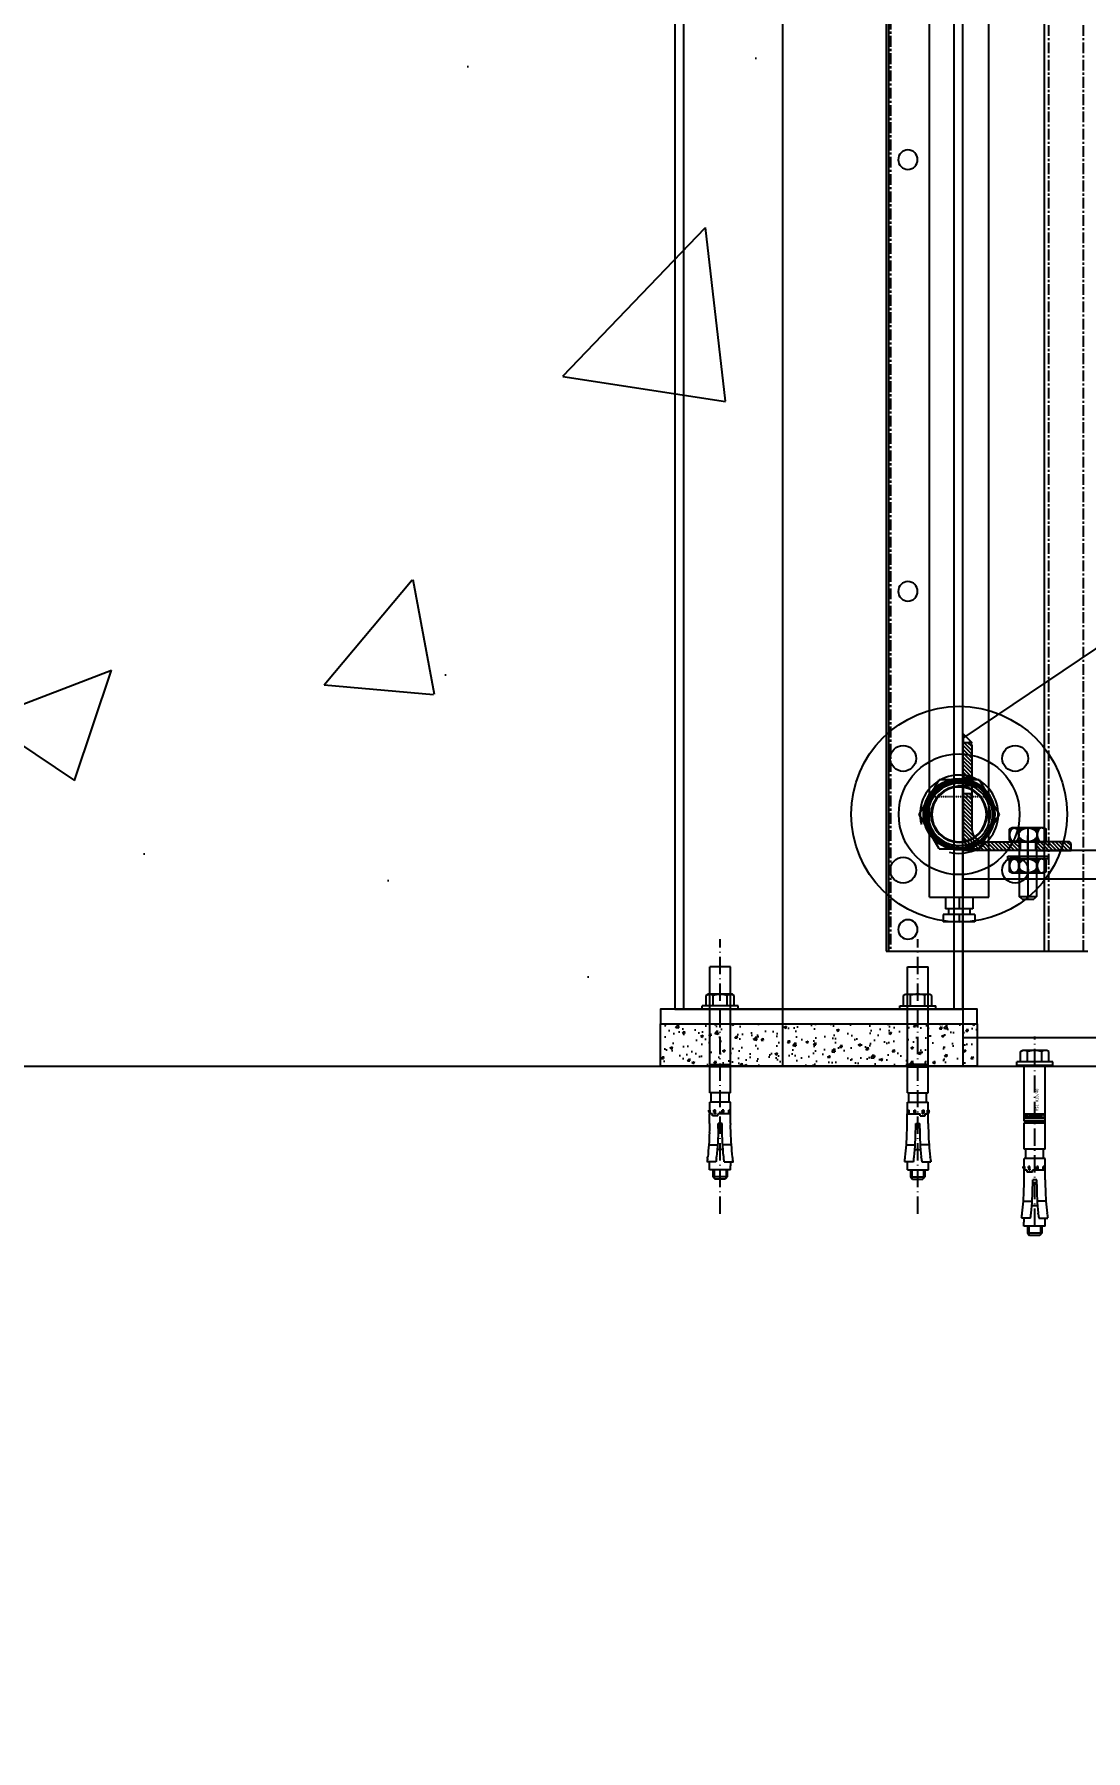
# Model space of a CAD drawing. Header units: millimetres. Extents: x -198529 to 244266, y -64 to 158464.
# Drawn here: x -149906 to -149176, y 106344 to 107537 of the extents above; entities that cross this region are included whole.
import ezdxf

# ---------------------------------------------------------------- set-up
doc = ezdxf.new("R2010")
doc.units = ezdxf.units.MM
for name, pattern in [('ACAD_ISO10W100', [18.5, 12, -3, 0.5, -3]), ('CENTER', [12, 7.5, -1.5, 1.5, -1.5]), ('HIDDEN', [0.2, 0.1, -0.1])]:
    doc.linetypes.add(name, pattern=pattern)
for name, color, linetype in [('0-DCC', 30, 'Continuous'), ('0-DCC-STRUC', 180, 'Continuous'), ('0-DCC-STRUC-T', 4, 'Continuous'), ('3_ALL_AXES', 7, 'Continuous'), ('ANCHOR BOLTS', 4, 'Continuous'), ('ANGEL STEEL_75x75x3.0', 22, 'Continuous'), ('BOLTS', 3, 'Continuous'), ('COIL-BANK', 8, 'Continuous'), ('K-CEIL-DCC-RACK', 10, 'Continuous'), ('MITTELLINIEN', 3, 'ACAD_ISO10W100')]:
    doc.layers.add(name, color=color, linetype=linetype)
doc.styles.add('DIM_FONT', font='SIMPLEX', dxfattribs={"width": 0.7, "bigfont": 'GBCBIG'})
doc.dimstyles.new('DIM-1', dxfattribs={"dimtxt": 150, "dimasz": 100, "dimexe": 100, "dimexo": 100, "dimgap": 100, "dimtad": 1, "dimdec": 0, "dimzin": 12, "dimdsep": 46, "dimtxsty": 'DIM_FONT', "dimblk": 'ARCHTICK', "dimcen": 2.5, "dimclrd": 256, "dimclre": 256, "dimclrt": 256, "dimadec": 0, "dimazin": 3, "dimtfac": 1, "dimtdec": 0, "dimtix": 1, "dimtmove": 2, "dimatfit": 3, "dimfxl": 1, "dimlwd": -1, "dimlwe": -1, "dimarcsym": 0})
pattern_1 = [(45, (70645.0448, 93964.8255), (-1.325825215, 1.325825215), [])]

# ---------------------------------------------------------------- blocks, each defined once
blk = doc.blocks.new('柱底找平')
h = blk.add_hatch()
h.set_pattern_fill('AR-CONC', color=256, scale=0.1)
h.set_pattern_definition([(50, (-49791.086, 133537.488), (18.2184669, -1.5939086), [1.905, -20.955]), (355, (-49791.086, 133537.488), (-3.5243421, 19.1056845), [1.524, -16.7640584]), (100.451445, (-49789.567, 133537.355), (14.6941247, 17.5117752), [1.619001, -17.8090245]), (46.1842, (-49791.086, 133542.568), (27.107904, -4.2042328), [2.8575, -31.4325]), (96.635558, (-49788.827, 133542.218), (23.7404134, 24.7426125), [2.4285023, -26.713561]), (351.184151, (-49791.086, 133542.568), (23.7404134, 24.7426125), [2.2859967, -25.145973]), (21, (-49788.546, 133541.298), (15.1614391, -10.2265198), [1.905, -20.955]), (326, (-49788.546, 133541.298), (6.1802028, 18.4187966), [1.524, -16.764]), (71.451445, (-49787.282, 133540.446), (21.341642, 8.1922769), [1.619001, -17.8089938]), (37.5, (-49791.0856, 133537.488), (0.30886033, 8.4555039), [0, -16.5608, 0, -17.018, 0, -16.8275]), (7.5, (-49791.086, 133537.488), (6.68196625, 10.0180575), [0, -9.7028, 0, -16.1798, 0, -6.4135]), (327.5, (-49796.75, 133537.488), (13.55905952, -0.5728744), [0, -6.35, 0, -19.812, 0, -26.289]), (317.5, (-49799.29, 133537.488), (14.8129181, 2.5426491), [0, -8.255, 0, -13.1572, 0, -18.669])])
h.paths.add_polyline_path([(110, 29.5), (-110, 29.5), (-110, 0), (110, 0)])
at = {"layer": 'COIL-BANK'}
blk.add_lwpolyline([(-110, 29.5), (110, 29.5), (110, 0), (-110, 0)], close=True, dxfattribs=at)
blk = doc.blocks.new('M12')
at = {"layer": 'ANCHOR BOLTS'}
for p, q in [((-7.2, -38.3), (-7.2, 29.6)), ((-7.2, 29.6), (7.2, 29.6)), ((7.2, -38.3), (7.2, 29.6)), ((-12.5, 2.5), (12.5, 2.5)), ((-12.5, 0), (-12.5, 2.5)), ((-12.5, 0), (12.5, 0)), ((-9.8, 9.7), (-8.5, 10.5)), ((-9.8, 2.5), (-9.8, 9.7)), ((-8.5, 10.5), (8.5, 10.5)), ((-4.9, 2.5), (-4.9, 9.7)), ((0, 0), (0, 0)), ((4.9, 2.5), (4.9, 9.7)), ((9.8, 9.7), (8.5, 10.5)), ((9.8, 2.5), (9.8, 9.7)), ((12.5, 0), (12.5, 2.5)), ((7.2, -38.3), (-7.2, -38.3)), ((-7.2, -58), (-7.2, -40)), ((-7.2, -40), (7.2, -40)), ((-7, -38.3), (-7, -40)), ((7, -38.3), (7, -40)), ((7.2, -58), (7.2, -40)), ((-7.2, -58), (7.2, -58)), ((-6.2, -64.5), (-6.2, -58)), ((6.2, -64.5), (6.2, -58)), ((-7.2, -64.5), (7.2, -64.5)), ((-7.2, -72.6), (-7.2, -64.5)), ((-7.2, -70.1), (-6, -70.1)), ((-7.2, -71.1), (-7.2, -70.1)), ((-6.4, -72.6), (-7.2, -71.1)), ((-7.2, -71.1), (-6.8, -71.1)), ((-6.8, -71.1), (-6.8, -70.1)), ((-6, -72.6), (-6.8, -71.1)), ((-6, -72.6), (-6, -70.1)), ((-2.5, -71.1), (-2.5, -70.1)), ((-2.5, -70.1), (-1.5, -70.1)), ((-2.2, -72.6), (-2.5, -71.1)), ((-2.5, -71.1), (-1.7, -71.1)), ((-1.7, -71.1), (-1.7, -70.1)), ((-1.5, -72.6), (-1.7, -71.1)), ((-1.5, -72.6), (-1.5, -70.1)), ((3.3, -72.6), (3.3, -70.1)), ((3.3, -70.1), (4.4, -70.1)), ((3.7, -71.1), (3.3, -72.6)), ((3.7, -71.1), (3.7, -70.1)), ((3.7, -71.1), (4.4, -71.1)), ((4.4, -71.1), (3.9, -72.6)), ((4.4, -71.1), (4.4, -70.1)), ((6.9, -72.6), (6.9, -70.1)), ((6.9, -70.1), (7.9, -70.1)), ((7.7, -71.1), (6.9, -72.6)), ((7.9, -71.1), (7.1, -72.6)), ((7.2, -70.1), (7.2, -64.5)), ((7.7, -71.1), (7.7, -70.1)), ((7.7, -71.1), (7.9, -71.1)), ((7.9, -71.1), (7.9, -70.1)), ((-7.3, -79.4), (-7.3, -72.6)), ((-7.2, -72.6), (1.6, -72.6)), ((-1.4, -79.4), (1.4, -79.4)), ((-1.4, -82.8), (-1.4, -79.4)), ((1.4, -82.8), (1.4, -79.4)), ((1.6, -74), (1.6, -72.6)), ((1.6, -74), (5.3, -74)), ((3.3, -72.6), (3.9, -72.6)), ((5.3, -74), (5.3, -72.6)), ((5.3, -72.6), (7.3, -72.6)), ((7.2, -72.6), (7.2, -72.3)), ((7.3, -79.4), (7.3, -72.6)), ((-7.9, -94.2), (-1.8, -94.2)), ((7.9, -94.2), (1.8, -94.2)), ((-2.9, -106.1), (-9.2, -106.1)), ((-8.8, -103.6), (-8.7, -102.6)), ((-2.6, -103.7), (-2.5, -102.6)), ((-1.8, -97.4), (1.8, -97.4)), ((2.6, -103.7), (2.5, -102.6)), ((2.9, -106.1), (9.2, -106.1)), ((8.8, -103.6), (8.7, -102.6)), ((-7.2, -111.6), (-7.2, -108.8)), ((-7.2, -111.6), (7.5, -111.6)), ((-5, -111.6), (-5, -116.5)), ((-5, -116.5), (5, -116.5)), ((-5, -116.5), (-3.5, -118)), ((-4.1, -111.6), (-4.1, -117.4)), ((-3.5, -118), (3.5, -118)), ((5, -116.5), (3.5, -118)), ((4.1, -111.6), (4.1, -117.4)), ((5, -111.6), (5, -116.5)), ((7.5, -111.6), (7.5, -108.8))]:
    blk.add_line(p, q, dxfattribs=at)
for centre, radius, start, end in [((-7.3, 6.2), 4.3, 55.4349, 120), ((0, -5.7), 16.2, 72.412, 107.588), ((7.3, 6.2), 4.3, 60, 124.5651), ((-57.1, -81.1), 49.8, 354.7484, 1.9185), ((-192.6, -82.4), 191.2, 353.934, 359.8976), ((192.6, -82.4), 191.2, 180.1024, 186.066), ((57.1, -81.1), 49.8, 178.0815, 185.2516), ((-192.6, -81.1), 185.2, 353.317, 358.5899), ((192.6, -81.1), 185.2, 181.4101, 186.683), ((-192.6, -81.1), 185.2, 352.2409, 353.019), ((21.5, -108.8), 28.8, 174.5741, 180), ((-192.6, -82.4), 191.2, 352.8882, 353.6179), ((192.6, -82.4), 191.2, 186.3821, 187.1118), ((-21.3, -108.8), 28.8, 0, 5.4259), ((192.6, -81.1), 185.2, 186.981, 187.7591)]:
    blk.add_arc(centre, radius, start, end, dxfattribs=at)
at = {"layer": 'MITTELLINIEN', "color": 8}
blk.add_line((0, -142.1), (0, 48.7), dxfattribs=at)
blk = doc.blocks.new('_ArchTick')
at = {"color": 0, "linetype": 'ByBlock', "const_width": 0.4}
blk.add_lwpolyline([(-0.5, -0.5), (0.5, 0.5)], dxfattribs=at)
blk = doc.blocks.new('*D161')
at = {"layer": '0-DCC-STRUC-T', "transparency": 16777216}
for p, q in [((-150011.3, 106720), (-150011.3, 104829)), ((-142811.3, 106720), (-142811.3, 104829)), ((-150011.3, 104929), (-142811.3, 104929))]:
    blk.add_line(p, q, dxfattribs=at)
at = {"layer": 'Defpoints', "color": 0, "transparency": 16777216}
for p in [(-150011.3, 106820), (-142811.3, 106820), (-142811.3, 104929)]:
    blk.add_point(p, dxfattribs=at)
at = {"layer": '0-DCC-STRUC-T', "transparency": 16777216, "xscale": 100, "yscale": 100, "zscale": 100, "rotation": 180}
blk.add_blockref('_ArchTick', (-150011.3, 104929), dxfattribs=at)
at = {"layer": '0-DCC-STRUC-T', "transparency": 16777216, "xscale": 100, "yscale": 100, "zscale": 100}
blk.add_blockref('_ArchTick', (-142811.3, 104929), dxfattribs=at)
at = {"layer": '0-DCC-STRUC-T', "transparency": 16777216, "insert": (-146411.3, 105104), "char_height": 150, "attachment_point": 5, "style": 'DIM_FONT'}
blk.add_mtext('7200', dxfattribs=at)
blk = doc.blocks.new('*D158')
at = {"layer": '0-DCC-STRUC-T', "transparency": 16777216}
for p, q in [((-150011.3, 106720), (-150011.3, 105389)), ((-146411, 106720), (-146411, 105389)), ((-146411, 105489), (-150011.3, 105489))]:
    blk.add_line(p, q, dxfattribs=at)
at = {"layer": 'Defpoints', "color": 0, "transparency": 16777216}
for p in [(-150011.3, 106820), (-146411, 106820), (-150011.3, 105489)]:
    blk.add_point(p, dxfattribs=at)
at = {"layer": '0-DCC-STRUC-T', "transparency": 16777216, "xscale": 100, "yscale": 100, "zscale": 100, "rotation": 180}
blk.add_blockref('_ArchTick', (-150011.3, 105489), dxfattribs=at)
at = {"layer": '0-DCC-STRUC-T', "transparency": 16777216, "xscale": 100, "yscale": 100, "zscale": 100}
blk.add_blockref('_ArchTick', (-146411, 105489), dxfattribs=at)
at = {"layer": '0-DCC-STRUC-T', "transparency": 16777216, "insert": (-148211.2, 105664), "char_height": 150, "attachment_point": 5, "style": 'DIM_FONT'}
blk.add_mtext('3600', dxfattribs=at)
blk = doc.blocks.new('789456123456')
at = {"color": 2, "linetype": 'Continuous'}
blk.add_arc((1013.8, 184.9), 27.2, 255, 195, dxfattribs=at)
at = {"layer": '3_ALL_AXES', "color": 7, "linetype": 'Continuous'}
for centre, radius in [((1013.8, 184.9), 75), ((974.9, 223.7), 9), ((1013.8, 184.9), 42), ((1052.7, 223.7), 9), ((1013.8, 184.9), 24.8), ((974.9, 146), 9), ((1052.7, 146), 9)]:
    blk.add_circle(centre, radius, dxfattribs=at)
blk = doc.blocks.new('400')
blk.add_blockref('789456123456', (0, 0))
blk = doc.blocks.new('DCC2850x1800(右)')
at = {"color": 0, "linetype": 'CENTER'}
for p, q in [((65619, -74478.5), (65619, -72678.5)), ((65643, -74478.5), (65643, -72678.5)), ((65753, -72678.5), (65753, -74478.5)), ((65714.2, -74361.8), (65714.2, -74361.8)), ((65685.8, -74396.6), (65685.7, -74396.7))]:
    blk.add_line(p, q, dxfattribs=at)
at = {"color": 0, "linetype": 'Continuous'}
for p, q in [((65646, -74478.5), (65646, -72678.5)), ((65684.7, -74441.1), (65684.7, -72678.5)), ((65726, -74441.1), (65726, -72678.5)), ((65754.5, -72678.5), (65754.5, -74478.5)), ((65756, -72678.5), (65756, -74478.5)), ((65691.5, -74359.5), (65677.6, -74383.5)), ((65691.5, -74359.5), (65719.2, -74359.5)), ((65705.3, -74359.6), (65705.4, -74359.6)), ((65705.4, -74359.7), (65705.3, -74359.7)), ((65705.4, -74359.7), (65705.3, -74359.7)), ((65705.3, -74359.7), (65705.4, -74359.7)), ((65705.4, -74359.8), (65705.3, -74359.8)), ((65705.3, -74359.8), (65705.4, -74359.8)), ((65705.3, -74359.8), (65705.4, -74359.8)), ((65705.4, -74359.9), (65705.3, -74359.9)), ((65705.3, -74359.9), (65705.4, -74359.9)), ((65705.4, -74360), (65705.3, -74360)), ((65705.4, -74360), (65705.3, -74360)), ((65705.3, -74360), (65705.4, -74360)), ((65705.3, -74360), (65705.4, -74360)), ((65705.4, -74359.6), (65705.4, -74359.6)), ((65705.4, -74359.7), (65705.4, -74359.7)), ((65705.4, -74359.7), (65705.4, -74359.7)), ((65705.4, -74359.7), (65705.4, -74359.7)), ((65705.4, -74359.8), (65705.4, -74359.8)), ((65705.4, -74359.8), (65705.4, -74359.8)), ((65705.4, -74359.8), (65705.4, -74359.8)), ((65705.4, -74359.9), (65705.4, -74359.9)), ((65705.4, -74359.9), (65705.4, -74359.9)), ((65705.4, -74360), (65705.4, -74360)), ((65705.4, -74360), (65705.4, -74360)), ((65705.4, -74360), (65705.4, -74360)), ((65705.4, -74360), (65705.4, -74360)), ((65733.1, -74383.5), (65719.2, -74359.5)), ((65677.6, -74383.5), (65691.5, -74407.5)), ((65682.2, -74378.2), (65682.2, -74378.1)), ((65719.2, -74407.5), (65733.1, -74383.5)), ((65728.5, -74378.1), (65728.5, -74378.2)), ((65729.3, -74383.5), (65729.2, -74383.5)), ((65729.2, -74383.5), (65729.2, -74383.5)), ((65686.5, -74397), (65686.5, -74397)), ((65727.5, -74392.1), (65727.5, -74392.1)), ((65728.5, -74388.7), (65728.5, -74388.8)), ((65719.2, -74407.5), (65691.5, -74407.5)), ((65701.8, -74406.8), (65701.8, -74406.8)), ((65705.3, -74406.9), (65705.4, -74406.9)), ((65705.3, -74406.9), (65705.4, -74406.9)), ((65705.4, -74406.9), (65705.3, -74406.9)), ((65705.4, -74406.9), (65705.3, -74406.9)), ((65705.3, -74407), (65705.4, -74407)), ((65705.4, -74407), (65705.3, -74407)), ((65705.3, -74407.1), (65705.4, -74407.1)), ((65705.4, -74407.1), (65705.3, -74407.1)), ((65705.4, -74407.1), (65705.3, -74407.1)), ((65705.3, -74407.2), (65705.4, -74407.2)), ((65705.3, -74407.2), (65705.4, -74407.2)), ((65705.4, -74407.2), (65705.3, -74407.2)), ((65705.3, -74407.3), (65705.4, -74407.3)), ((65705.4, -74407.3), (65705.3, -74407.3)), ((65705.4, -74407.4), (65705.3, -74407.4)), ((65705.4, -74406.9), (65705.4, -74406.9)), ((65705.4, -74406.9), (65705.4, -74406.9)), ((65705.4, -74406.9), (65705.4, -74406.9)), ((65705.4, -74406.9), (65705.4, -74406.9)), ((65705.4, -74407), (65705.4, -74407)), ((65705.4, -74407), (65705.4, -74407)), ((65705.4, -74407.1), (65705.4, -74407.1)), ((65705.4, -74407.1), (65705.4, -74407.1)), ((65705.4, -74407.1), (65705.4, -74407.1)), ((65705.4, -74407.2), (65705.4, -74407.2)), ((65705.4, -74407.2), (65705.4, -74407.2)), ((65705.4, -74407.2), (65705.4, -74407.2)), ((65705.4, -74407.3), (65705.4, -74407.3)), ((65705.4, -74407.3), (65705.4, -74407.3)), ((65705.4, -74407.4), (65705.4, -74407.4)), ((65709.8, -74404.8), (65710, -74406.2)), ((65726, -74441.1), (65684.7, -74441.1)), ((65695.9, -74441.1), (65695.9, -74449.1)), ((65705.4, -74441.1), (65705.4, -74449.1)), ((65714.9, -74441.1), (65714.9, -74449.1)), ((65694.4, -74453.1), (65694.4, -74458.1)), ((65694.4, -74453.1), (65716.4, -74453.1)), ((65694.4, -74458.1), (65716.4, -74458.1)), ((65695.9, -74449.1), (65714.9, -74449.1)), ((65697.9, -74449.1), (65697.9, -74453.1)), ((65705.4, -74453.1), (65705.4, -74458.1)), ((65712.9, -74449.1), (65712.9, -74453.1)), ((65716.4, -74453.1), (65716.4, -74458.1)), ((65754.5, -74478.5), (65616, -74478.5)), ((65756, -74478.5), (65754.5, -74478.5))]:
    blk.add_line(p, q, dxfattribs=at)
at = {"color": 0, "linetype": 'HIDDEN'}
for p, q in [((65726, -74371.1), (65684.7, -74371.1)), ((65684.7, -74395.7), (65684.7, -74371.2)), ((65726, -74395.7), (65726, -74371.2))]:
    blk.add_line(p, q, dxfattribs=at)
at = {"color": 0, "linetype": 'Continuous'}
for centre, radius in [((65741, -73928.5), 6.75), ((65741, -74228.5), 6.75), ((65705.4, -74383.5), 21.6), ((65705.4, -74383.5), 19.5), ((65705.4, -74383.5), 19), ((65741, -74463.5), 6.75)]:
    blk.add_circle(centre, radius, dxfattribs=at)
for centre, radius, start, end in [((65705.4, -74383.5), 23.9, 0, 270.0376), ((65705.4, -74383.5), 23.6, 115.6966, 211.3778), ((65705.3, -74383.5), 23.7, 90.0113, 167.0015), ((65705.3, -74383.5), 23.8, 0.0189, 89.9445), ((65705.3, -74383.5), 23.8, 12.9477, 89.9426), ((65705.3, -74383.5), 23.4, 86.376, 89.9383), ((65705.3, -74383.5), 23.2, 57.3478, 89.9727), ((65705.3, -74383.5), 23.4, 82.2417, 86.3774), ((65705.3, -74383.5), 23.4, 78.1412, 82.2387), ((65705.3, -74383.5), 23.4, 74.2337, 78.1405), ((65705.3, -74383.5), 23.4, 70.0998, 74.2322), ((65705.4, -74383.4), 23.4, 67.7232, 70.0999), ((65705.4, -74383.4), 23.4, 66.3349, 67.7228), ((65705.3, -74383.5), 23.4, 65.4834, 67.7213), ((65705.4, -74383.5), 23.8, 175.802, 184.1179), ((65705.4, -74383.5), 23.8, 167.1517, 175.5565), ((65705.4, -74383.5), 23.7, 175.5625, 175.7965), ((65705.4, -74383.5), 23.7, 184.1234, 184.3739), ((65705.4, -74383.5), 23.8, 184.3798, 192.732), ((65705.4, -74383.5), 23.9, 270.013, 359.9788), ((65705.4, -74383.5), 23.8, 270.0156, 359.9788), ((65705.4, -74383.5), 23.8, 270.013, 359.9814), ((65705.3, -74383.5), 23.8, 4.4316, 12.8119), ((65705.3, -74383.5), 23.8, 347.2355, 355.5559), ((65705.3, -74383.5), 23.8, 4.1619, 4.4257), ((65705.3, -74383.5), 23.8, 355.5617, 355.8333), ((65705.3, -74383.5), 23.8, 355.8388, 4.1564), ((65705.4, -74383.5), 23.7, 192.7372, 192.9273), ((65705.4, -74383.5), 23.8, 192.9337, 201.379), ((65705.4, -74383.4), 23.8, 201.4023, 213.8428), ((65705.4, -74383.5), 23.5, 207.8488, 269.9356), ((65705.4, -74383.5), 23.4, 207.8505, 269.9384), ((65705.4, -74383.5), 23.5, 207.8421, 269.9385), ((65705.4, -74383.5), 23.4, 207.8542, 269.9354), ((65705.4, -74383.5), 23.4, 207.8565, 269.9382), ((65705.4, -74383.5), 23.3, 207.8711, 215.5287), ((65705.4, -74383.5), 23.2, 207.8684, 269.9746), ((65705.4, -74383.5), 23.3, 207.8615, 269.9747), ((65705.4, -74383.5), 23.3, 207.8632, 269.9747), ((65705.4, -74383.5), 23.2, 207.8958, 281.6258), ((65705.4, -74383.5), 23.6, 211.3727, 213.8468), ((65705.3, -74383.5), 23.6, 212.2852, 213.8477), ((65705.4, -74383.5), 23.9, 213.8801, 269.9405), ((65705.4, -74383.5), 23.8, 213.8732, 269.9378), ((65705.4, -74383.5), 23.8, 213.8719, 269.9404), ((65705.4, -74383.5), 23.7, 213.8635, 269.9376), ((65705.4, -74383.5), 23.7, 213.8627, 269.9402), ((65705.4, -74383.5), 23.7, 213.8499, 269.9357), ((65705.3, -74383.5), 23.6, 213.848, 215.8256), ((65705.4, -74383.5), 23.6, 213.8501, 269.938), ((65705.4, -74383.5), 23.6, 213.8467, 216.9471), ((65705.4, -74383.5), 23.7, 215.8239, 262.9771), ((65705.4, -74383.5), 23.3, 215.682, 223.0866), ((65705.3, -74383.5), 23.6, 216.9477, 219.7047), ((65705.4, -74383.5), 23.6, 219.7071, 225.3926), ((65705.4, -74383.5), 23.3, 223.0896, 223.6237), ((65705.4, -74383.5), 23.3, 223.6275, 230.9073), ((65705.4, -74383.5), 23.7, 270.0103, 338.663), ((65705.3, -74383.4), 23.8, 338.7213, 347.0889), ((65705.4, -74383.5), 23.6, 225.394, 228.0854), ((65705.4, -74383.5), 23.6, 228.0881, 233.8684), ((65705.4, -74383.5), 23.3, 230.9108, 238.7931), ((65705.4, -74383.5), 23.6, 233.8697, 236.3827), ((65705.4, -74383.5), 23.6, 236.3857, 242.4757), ((65705.4, -74383.5), 23.3, 238.7974, 239.1357), ((65705.4, -74383.5), 23.2, 239.1354, 269.9728), ((65705.4, -74383.5), 23.6, 242.4773, 244.7234), ((65705.4, -74383.4), 23.6, 244.7274, 251.399), ((65705.4, -74383.5), 23.6, 251.4009, 253.0573), ((65705.4, -74383.4), 23.6, 253.0624, 261.3296), ((65705.4, -74383.4), 23.6, 261.4188, 269.9291), ((65705.4, -74383.4), 23.7, 262.9798, 269.9334), ((65705.4, -74383.4), 23.3, 269.9865, 281.5847), ((65705.4, -74383.4), 23.3, 269.9868, 281.5836), ((65705.4, -74383.4), 23.2, 269.9865, 281.5809), ((65705.4, -74383.4), 23.4, 269.9867, 281.5868), ((65705.4, -74383.4), 23.4, 269.9869, 281.5872), ((65705.4, -74383.5), 23.1, 281.5981, 283.7266), ((65705.3, -74383.4), 23.4, 281.6289, 295.5801)]:
    blk.add_arc(centre, radius, start, end, dxfattribs=at)
for points, knots in [([(65685.5, -74396.8), (65684.4, -74395), (65682.4, -74391.1), (65681.2, -74384.7), (65681.8, -74378.2), (65684, -74372.1), (65687.8, -74366.8), (65692.9, -74362.8), (65698.9, -74360.2), (65703.2, -74359.6), (65705.3, -74359.6)], [0, 0, 0, 0, 0.125, 0.25, 0.375, 0.5, 0.625, 0.75, 0.874999, 1, 1, 1, 1]), ([(65705.3, -74359.7), (65703.2, -74359.7), (65698.9, -74360.3), (65692.9, -74362.8), (65687.9, -74366.9), (65684.1, -74372.1), (65681.8, -74378.2), (65681.3, -74384.7), (65682.5, -74391.1), (65684.4, -74395), (65685.6, -74396.7)], [0, 0, 0, 0, 0.125001, 0.250001, 0.374999, 0.499999, 0.624999, 0.749999, 0.875, 1, 1, 1, 1]), ([(65705.3, -74359.7), (65703.2, -74359.7), (65698.9, -74360.3), (65693, -74362.9), (65687.9, -74366.9), (65684.2, -74372.2), (65681.9, -74378.2), (65681.4, -74384.7), (65682.6, -74391.1), (65684.5, -74394.9), (65685.6, -74396.7)], [0, 0, 0, 0, 0.125, 0.25, 0.375, 0.5, 0.625, 0.75, 0.875, 1, 1, 1, 1]), ([(65685.6, -74396.7), (65684.4, -74395), (65682.5, -74391.1), (65681.3, -74384.7), (65681.9, -74378.2), (65684.1, -74372.2), (65687.9, -74366.9), (65693, -74362.8), (65698.9, -74360.3), (65703.2, -74359.7), (65705.3, -74359.7)], [0, 0, 0, 0, 0.125, 0.25, 0.375, 0.5, 0.625, 0.75, 0.874999, 1, 1, 1, 1]), ([(65685.4, -74396.1), (65683.6, -74393.3), (65681.2, -74386.7), (65682.1, -74376.2), (65687.2, -74367.2), (65692.9, -74363.1), (65696, -74361.7)], [0, 0, 0, 0, 0.250009, 0.500007, 0.750006, 1, 1, 1, 1]), ([(65705.3, -74359.8), (65703.2, -74359.8), (65698.9, -74360.4), (65693, -74362.9), (65688, -74367), (65684.2, -74372.2), (65682, -74378.3), (65681.4, -74384.7), (65682.6, -74391), (65684.5, -74394.9), (65685.7, -74396.7)], [0, 0, 0, 0, 0.125, 0.249999, 0.374998, 0.499998, 0.624998, 0.749999, 0.875, 1, 1, 1, 1]), ([(65705.3, -74359.9), (65703.2, -74359.9), (65699, -74360.5), (65693.1, -74363), (65688, -74367), (65684.3, -74372.2), (65682, -74378.3), (65681.5, -74384.7), (65682.7, -74391), (65684.6, -74394.9), (65685.8, -74396.6)], [0, 0, 0, 0, 0.125003, 0.250005, 0.375003, 0.500003, 0.625002, 0.75, 0.874999, 1, 1, 1, 1]), ([(65705.3, -74360), (65702.3, -74360), (65696.1, -74361.2), (65688.3, -74366.4), (65683.1, -74374.2), (65681.2, -74383.5), (65683.1, -74392.7), (65688.3, -74400.5), (65696.1, -74405.8), (65702.3, -74407), (65705.3, -74407)], [0, 0, 0, 0, 0.125, 0.249999, 0.374999, 0.499998, 0.624997, 0.749998, 0.874999, 1, 1, 1, 1]), ([(65705.3, -74360), (65701.4, -74360), (65693.3, -74362.1), (65684.4, -74370.8), (65680.9, -74382.8), (65682.8, -74390.9), (65684.6, -74394.4)], [0, 0, 0, 0, 0.249999, 0.499997, 0.749998, 1, 1, 1, 1]), ([(65684.6, -74394.5), (65682.7, -74390.9), (65680.8, -74382.8), (65684.3, -74370.8), (65693.2, -74362.1), (65701.4, -74360), (65705.3, -74360)], [0, 0, 0, 0, 0.250002, 0.500002, 0.750001, 1, 1, 1, 1]), ([(65684.6, -74394.4), (65682.8, -74390.9), (65680.9, -74382.8), (65684.4, -74370.8), (65693.3, -74362.2), (65701.4, -74360), (65705.3, -74360)], [0, 0, 0, 0, 0.250001, 0.500002, 0.750001, 1, 1, 1, 1]), ([(65705.4, -74360.1), (65701.4, -74360.1), (65693.3, -74362.2), (65684.4, -74370.9), (65680.9, -74382.8), (65682.8, -74390.9), (65684.7, -74394.4)], [0, 0, 0, 0, 0.249998, 0.499998, 0.749999, 1, 1, 1, 1]), ([(65684.7, -74394.4), (65682.9, -74390.9), (65680.9, -74382.8), (65684.5, -74370.9), (65693.3, -74362.2), (65701.4, -74360.1), (65705.4, -74360.1)], [0, 0, 0, 0, 0.250002, 0.500003, 0.750002, 1, 1, 1, 1]), ([(65705.4, -74360.2), (65701.4, -74360.2), (65693.4, -74362.3), (65684.5, -74370.9), (65681, -74382.8), (65682.9, -74390.9), (65684.8, -74394.4)], [0, 0, 0, 0, 0.249997, 0.499997, 0.749998, 1, 1, 1, 1]), ([(65705.4, -74360.2), (65701.4, -74360.2), (65693.4, -74362.3), (65684.6, -74371), (65681.1, -74382.8), (65683, -74390.9), (65684.8, -74394.3)], [0, 0, 0, 0, 0.249999, 0.499998, 0.749998, 1, 1, 1, 1]), ([(65684.8, -74394.4), (65682.9, -74390.9), (65681, -74382.8), (65684.5, -74370.9), (65693.4, -74362.3), (65701.4, -74360.2), (65705.4, -74360.2)], [0, 0, 0, 0, 0.250002, 0.500002, 0.75, 1, 1, 1, 1]), ([(65684.8, -74394.3), (65683, -74390.9), (65681.1, -74382.8), (65684.6, -74371), (65693.4, -74362.3), (65701.4, -74360.3), (65705.4, -74360.3)], [0, 0, 0, 0, 0.250001, 0.500002, 0.750001, 1, 1, 1, 1]), ([(65705.4, -74360.9), (65701.5, -74360.8), (65693.5, -74362.8), (65684.8, -74371.2), (65681.3, -74382.9), (65683.1, -74390.9), (65684.9, -74394.3)], [0, 0, 0, 0, 0.249951, 0.499935, 0.749949, 1, 1, 1, 1]), ([(65705.4, -74407.2), (65708.5, -74407.2), (65714.7, -74405.9), (65722.6, -74400.6), (65727.8, -74392.8), (65729.7, -74383.5), (65727.8, -74374.2), (65722.6, -74366.3), (65714.7, -74361), (65708.5, -74359.8), (65705.4, -74359.7)], [0, 0, 0, 0, 0.125, 0.249999, 0.374999, 0.499998, 0.624997, 0.749998, 0.874999, 1, 1, 1, 1]), ([(65705.4, -74407.2), (65708.5, -74407.2), (65714.7, -74406), (65722.6, -74400.7), (65727.9, -74392.8), (65729.8, -74383.5), (65727.9, -74374.1), (65722.6, -74366.2), (65714.7, -74360.9), (65708.5, -74359.7), (65705.4, -74359.7)], [0, 0, 0, 0, 0.124999, 0.249998, 0.374997, 0.499997, 0.624997, 0.749998, 0.874999, 1, 1, 1, 1]), ([(65710, -74406.2), (65712.8, -74405.7), (65718.2, -74403.5), (65724.5, -74397.5), (65728.3, -74389.7), (65729, -74381), (65726.6, -74372.7), (65721.3, -74365.8), (65713.9, -74361.2), (65708.2, -74360.2), (65705.4, -74360.2)], [0, 0, 0, 0, 0.124998, 0.249997, 0.374996, 0.499997, 0.624998, 0.749999, 0.874999, 1, 1, 1, 1]), ([(65710, -74406.2), (65712.8, -74405.6), (65718.2, -74403.4), (65724.5, -74397.5), (65728.3, -74389.7), (65729, -74381.1), (65726.5, -74372.7), (65721.3, -74365.8), (65713.9, -74361.3), (65708.2, -74360.2), (65705.4, -74360.2)], [0, 0, 0, 0, 0.124997, 0.249997, 0.374997, 0.499997, 0.624997, 0.749998, 0.874999, 1, 1, 1, 1]), ([(65705.4, -74360.2), (65708.2, -74360.2), (65713.9, -74361.3), (65721.3, -74365.8), (65726.6, -74372.7), (65729, -74381), (65728.3, -74389.7), (65724.5, -74397.5), (65718.2, -74403.5), (65712.8, -74405.7), (65710, -74406.2)], [0, 0, 0, 0, 0.125, 0.250001, 0.375002, 0.500002, 0.625002, 0.750002, 0.875002, 1, 1, 1, 1]), ([(65709.8, -74404.8), (65712.4, -74404.3), (65716.3, -74402.8), (65720.6, -74399.5), (65724.2, -74395.4), (65727.3, -74389.1), (65727.9, -74380.9), (65725.6, -74372.9), (65720.6, -74366.3), (65713.5, -74361.9), (65708.1, -74360.9), (65705.4, -74360.9)], [0, 0, 0, 0, 0.124911, 0.18764, 0.250369, 0.375294, 0.500223, 0.625158, 0.750099, 0.875046, 1, 1, 1, 1]), ([(65714.3, -74361.5), (65716.8, -74362.6), (65721.5, -74365.5), (65726.6, -74372), (65729.2, -74379.8), (65729.1, -74388.1), (65726.1, -74395.8), (65720.7, -74402.1), (65713.5, -74406.2), (65708.1, -74407.1), (65705.4, -74407.1)], [0, 0, 0, 0, 0.125001, 0.250002, 0.375002, 0.500003, 0.625001, 0.750001, 0.875001, 1, 1, 1, 1]), ([(65705.4, -74407), (65708.1, -74407), (65713.5, -74406.1), (65720.6, -74402), (65726, -74395.8), (65728.9, -74388.1), (65729.1, -74379.9), (65726.5, -74372.1), (65721.4, -74365.6), (65716.8, -74362.7), (65714.3, -74361.6)], [0, 0, 0, 0, 0.124999, 0.249999, 0.374999, 0.499998, 0.624999, 0.749998, 0.874999, 1, 1, 1, 1]), ([(65705.4, -74407.1), (65708.1, -74407.1), (65713.5, -74406.1), (65720.7, -74402.1), (65726.1, -74395.8), (65729, -74388.1), (65729.2, -74379.8), (65726.6, -74372), (65721.5, -74365.5), (65716.8, -74362.6), (65714.3, -74361.6)], [0, 0, 0, 0, 0.125, 0.249999, 0.374999, 0.499998, 0.624999, 0.749999, 0.875, 1, 1, 1, 1]), ([(65714.3, -74361.6), (65716.8, -74362.6), (65721.5, -74365.5), (65726.6, -74372), (65729.2, -74379.9), (65729, -74388.1), (65726, -74395.8), (65720.7, -74402), (65713.5, -74406.1), (65708.1, -74407.1), (65705.4, -74407.1)], [0, 0, 0, 0, 0.125, 0.250001, 0.375001, 0.500001, 0.625001, 0.750001, 0.875001, 1, 1, 1, 1]), ([(65705.4, -74406.9), (65708.1, -74406.9), (65713.5, -74406), (65720.6, -74401.9), (65725.9, -74395.7), (65728.9, -74388.1), (65729, -74379.9), (65726.4, -74372.1), (65721.4, -74365.6), (65716.7, -74362.7), (65714.3, -74361.7)], [0, 0, 0, 0, 0.124998, 0.249998, 0.374998, 0.499998, 0.624999, 0.749999, 0.875, 1, 1, 1, 1]), ([(65714.3, -74361.7), (65716.7, -74362.7), (65721.4, -74365.7), (65726.4, -74372.1), (65729, -74379.9), (65728.9, -74388.1), (65725.9, -74395.7), (65720.6, -74401.9), (65713.5, -74406), (65708.1, -74406.9), (65705.4, -74406.9)], [0, 0, 0, 0, 0.125001, 0.250002, 0.375002, 0.500002, 0.625001, 0.750001, 0.875, 1, 1, 1, 1]), ([(65714.3, -74361.7), (65716.8, -74362.7), (65721.4, -74365.6), (65726.5, -74372.1), (65729.1, -74379.9), (65728.9, -74388.1), (65726, -74395.8), (65720.6, -74402), (65713.5, -74406.1), (65708.1, -74407), (65705.4, -74407)], [0, 0, 0, 0, 0.125001, 0.250001, 0.375001, 0.500002, 0.625002, 0.750002, 0.875001, 1, 1, 1, 1]), ([(65705.4, -74406.9), (65708, -74406.9), (65713.4, -74405.9), (65720.5, -74401.9), (65725.9, -74395.7), (65728.8, -74388.1), (65729, -74379.9), (65726.4, -74372.1), (65721.3, -74365.7), (65716.7, -74362.8), (65714.2, -74361.8)], [0, 0, 0, 0, 0.124999, 0.249999, 0.374999, 0.499998, 0.624999, 0.749999, 0.874999, 1, 1, 1, 1]), ([(65710.1, -74406.3), (65712.5, -74405.8), (65717.2, -74404), (65723, -74399.3), (65727.1, -74393), (65729, -74385.7), (65728.5, -74378.1), (65725.7, -74371.2), (65720.8, -74365.4), (65716.5, -74362.8), (65714.2, -74361.8)], [0, 0, 0, 0, 0.124998, 0.249999, 0.375, 0.499998, 0.624999, 0.749998, 0.874999, 1, 1, 1, 1]), ([(65714.7, -74362), (65716.8, -74362.9), (65720.7, -74365.4), (65725.2, -74370.5), (65728.1, -74376.7), (65729.1, -74383.5), (65728.1, -74390.3), (65725.2, -74396.5), (65720.6, -74401.7), (65716.7, -74404.1), (65714.6, -74405)], [0, 0, 0, 0, 0.125005, 0.250005, 0.375004, 0.500004, 0.625003, 0.750001, 0.875001, 1, 1, 1, 1]), ([(65715, -74362.2), (65717, -74363.1), (65720.8, -74365.5), (65725.2, -74370.6), (65728, -74376.6), (65729, -74383.2), (65728.1, -74389.8), (65725.4, -74396), (65721.1, -74401.1), (65717.4, -74403.5), (65715.4, -74404.5)], [0, 0, 0, 0, 0.125, 0.250001, 0.375001, 0.500002, 0.625002, 0.75, 0.875001, 1, 1, 1, 1]), ([(65717.9, -74363.9), (65719.8, -74365.1), (65723.2, -74368.1), (65726.9, -74373.9), (65728.7, -74380.5), (65728.6, -74387.3), (65726.5, -74393.8), (65722.6, -74399.4), (65717.3, -74403.7), (65713, -74405.4), (65710.9, -74406)], [0, 0, 0, 0, 0.125, 0.250002, 0.375, 0.499998, 0.624996, 0.749995, 0.874993, 1, 1, 1, 1])]:
    blk.add_open_spline(points, degree=3, knots=knots, dxfattribs=at)
for points in [[(65695.1, -74362.2), (65698.3, -74360.7), (65701.9, -74359.9), (65705.3, -74359.9)], [(65696, -74361.7), (65698.9, -74360.5), (65702.2, -74359.8), (65705.3, -74359.8)], [(65714.3, -74361.6), (65711.5, -74360.4), (65708.4, -74359.8), (65705.4, -74359.8)], [(65705.4, -74359.8), (65708.4, -74359.8), (65711.5, -74360.4), (65714.3, -74361.6)], [(65705.4, -74359.8), (65708.4, -74359.8), (65711.5, -74360.4), (65714.3, -74361.5)], [(65714.3, -74361.6), (65711.5, -74360.5), (65708.4, -74359.9), (65705.4, -74359.9)], [(65705.4, -74359.9), (65708.4, -74359.9), (65711.5, -74360.5), (65714.3, -74361.7)], [(65714.3, -74361.7), (65711.5, -74360.6), (65708.4, -74360), (65705.4, -74360)], [(65714.2, -74361.8), (65711.4, -74360.6), (65708.4, -74360), (65705.4, -74360)], [(65705.4, -74360), (65708.4, -74360), (65711.5, -74360.6), (65714.3, -74361.7)], [(65714.2, -74361.8), (65711.4, -74360.7), (65708.4, -74360.1), (65705.4, -74360.1)], [(65705.4, -74360.1), (65708.4, -74360.1), (65711.4, -74360.7), (65714.2, -74361.9)], [(65714.6, -74405), (65711.7, -74406.2), (65708.5, -74406.9), (65705.4, -74406.9)]]:
    blk.add_open_spline(points, degree=3, dxfattribs=at)
at = {"xscale": -1}
blk.add_blockref('400', (66719.2, -74568.3), dxfattribs=at)
blk = doc.blocks.new('A$C2DBF4B5B')
h = blk.add_hatch()
h.set_pattern_fill('ANSI31', color=256, scale=15, style=0)
h.set_pattern_definition(pattern_1)
edge = h.paths.add_edge_path()
edge.add_line((39.5, 75), (10, 75))
edge.add_arc((10, 65), 10, 90, 180)
edge.add_line((0, 65), (0, 35.5))
edge.add_line((0, 35.5), (6, 35.5))
edge.add_line((6, 35.5), (6, 60))
edge.add_arc((15, 60), 9, 90, 180, ccw=False)
edge.add_line((15, 69), (39.5, 69))
edge.add_line((39.5, 69), (39.5, 75))
h = blk.add_hatch()
h.set_pattern_fill('ANSI31', color=256, scale=15, style=0)
h.set_pattern_definition(pattern_1)
edge = h.paths.add_edge_path()
edge.add_line((50.5, 69), (50.5, 75))
edge.add_line((50.5, 75), (75, 75))
edge.add_line((75, 75), (75, 71))
edge.add_arc((73, 71), 2, -90, 0, ccw=False)
edge.add_line((73, 69), (50.5, 69))
h = blk.add_hatch()
h.set_pattern_fill('ANSI31', color=256, scale=15, style=0)
h.set_pattern_definition(pattern_1)
edge = h.paths.add_edge_path()
edge.add_line((0, 24.5), (6, 24.5))
edge.add_line((6, 24.5), (6, 2))
edge.add_arc((4, 2), 2, -90, 0, ccw=False)
edge.add_line((4, 0), (0, 0))
edge.add_line((0, 0), (0, 24.5))
for p, q in [((39.5, 75), (10, 75)), ((50.5, 75), (39.5, 75)), ((39.5, 75), (39.5, 69)), ((50.5, 69), (50.5, 75)), ((50.5, 75), (75, 75)), ((75, 75), (75, 71)), ((0, 35.5), (0, 65)), ((6, 60), (6, 35.5)), ((39.5, 69), (15, 69)), ((50.5, 69), (39.5, 69)), ((73, 69), (50.5, 69)), ((0, 24.5), (0, 35.5)), ((6, 35.5), (0, 35.5)), ((0, 24.5), (6, 24.5)), ((0, 24.5), (0, 0)), ((6, 35.5), (6, 24.5)), ((6, 2), (6, 24.5)), ((0, 0), (4, 0))]:
    blk.add_line(p, q)
at = {"color": 8}
for p, q in [((45, 78.6), (45, 64.7)), ((-3.6, 30), (10.3, 30))]:
    blk.add_line(p, q, dxfattribs=at)
for centre, radius, start, end in [((10, 65), 10, 90, 180), ((15, 60), 9, 90, 180), ((73, 71), 2, 270, 0), ((4, 2), 2, 270, 0)]:
    blk.add_arc(centre, radius, start, end)
blk = doc.blocks.new('A$C4EA80240')
for p, q in [((2.6, 9.7), (1.3, 9.7)), ((2.6, 2.1), (1.3, 2.1)), ((10.2, 9.7), (6.4, 9.7)), ((10.1, 2.1), (6.4, 2.1)), ((7.7, 1.1), (7.7, 10.7)), ((21.6, 9.7), (17.9, 9.7)), ((21.6, 2.1), (17.9, 2.1)), ((20.4, 1.1), (20.4, 10.7)), ((26.7, 2.1), (26.7, 9.7))]:
    blk.add_line(p, q)
at = {"color": 8}
blk.add_line((14, 0), (14, 11.7), dxfattribs=at)
blk.add_lwpolyline([(28, 12.7), (0, 12.7), (0, 10.7), (28, 10.7)], close=True)
blk.add_lwpolyline([(25.5, 2.1), (26.7, 2.1), (25, 1.1), (3.1, 1.1), (1.3, 2.1), (1.3, 9.7), (3.1, 10.7), (25, 10.7), (26.7, 9.7), (25.5, 9.7)])
blk.add_ellipse((4.5, 5.9), major_axis=(0, 4.8), ratio=0.661547)
at = {"extrusion": (0, 0, -1)}
for centre, major_axis, ratio in [((14, 5.9), (6.36, 0), 0.753789), ((23.5, 5.9), (0, 4.8), 0.661547)]:
    blk.add_ellipse(centre, major_axis=major_axis, ratio=ratio, dxfattribs=at)
blk = doc.blocks.new('A$C147C6879')
at = {"layer": 'BOLTS'}
for p, q in [((8.6, 25.4), (1, 25.4)), ((9.6, 19), (0, 19)), ((0, 12.7), (47.6, 12.7)), ((1, 20.3), (1, 16.6)), ((8.6, 20.3), (8.6, 16.6)), ((9.6, 18.7), (47.6, 18.7)), ((49.6, 16.7), (47.6, 18.7)), ((47.6, 18.7), (47.6, 6.7)), ((49.6, 16.7), (49.6, 8.7)), ((9.6, 6.3), (0, 6.3)), ((1, 8.8), (1, 5.1)), ((1, 1.2), (1, 0)), ((8.6, 8.8), (8.6, 5.1)), ((8.6, 1.2), (8.6, 0)), ((9.6, 6.7), (47.6, 6.7)), ((47.6, 6.7), (49.6, 8.7))]:
    blk.add_line(p, q, dxfattribs=at)
blk.add_lwpolyline([(8.6, 24.2), (8.6, 25.4), (9.6, 23.7), (9.6, 1.7), (8.6, 0), (1, 0), (0, 1.7), (0, 23.7), (1, 25.4), (1, 24.2)], dxfattribs=at)
at = {"layer": 'BOLTS', "extrusion": (0, 0, -1)}
for centre, major_axis, ratio in [((4.8, 22.2), (-4.8, 0), 0.661547), ((4.8, 12.7), (0, 6.36), 0.753789)]:
    blk.add_ellipse(centre, major_axis=major_axis, ratio=ratio, dxfattribs=at)
at = {"layer": 'BOLTS'}
blk.add_ellipse((4.8, 3.2), major_axis=(-4.8, 0), ratio=0.661547, dxfattribs=at)
blk = doc.blocks.new('H10_40')
for p, q in [((0, -12.5), (0, 12.5)), ((0, 12.5), (2.5, 12.5)), ((2.5, -12.5), (2.5, 12.5)), ((-116.5, 5), (-118, 3.5)), ((-118, -3.5), (-118, 3.5)), ((-111.6, 4.1), (-117.4, 4.1)), ((-111.6, 5), (-116.5, 5)), ((-116.5, -5), (-116.5, 5)), ((-111.6, -7.2), (-111.6, 7.5)), ((-111.6, 7.5), (-108.8, 7.5)), ((-106.1, 2.9), (-106.1, 9.2)), ((-103.7, 2.6), (-102.6, 2.5)), ((-103.6, 8.8), (-102.6, 8.7)), ((-97.4, -1.8), (-97.4, 1.8)), ((-94.2, 7.9), (-94.2, 1.8)), ((-82.8, 1.4), (-79.4, 1.4)), ((-79.4, 7.3), (-72.6, 7.3)), ((-79.4, -1.4), (-79.4, 1.4)), ((-74, 1.6), (-74, 5.3)), ((-74, 5.3), (-72.6, 5.3)), ((-74, 1.6), (-72.6, 1.6)), ((-71.1, 7.9), (-72.6, 7.1)), ((-71.1, 7.7), (-72.6, 6.9)), ((-72.6, 5.3), (-72.6, 7.3)), ((-72.6, 7.2), (-72.3, 7.2)), ((-72.6, 6.9), (-70.1, 6.9)), ((-71.1, 4.4), (-72.6, 3.9)), ((-72.6, 3.3), (-72.6, 3.9)), ((-71.1, 3.7), (-72.6, 3.3)), ((-72.6, 3.3), (-70.1, 3.3)), ((-72.6, -7.2), (-72.6, 1.6)), ((-71.1, 7.9), (-70.1, 7.9)), ((-71.1, 7.7), (-71.1, 7.9)), ((-71.1, 7.7), (-70.1, 7.7)), ((-71.1, 4.4), (-70.1, 4.4)), ((-71.1, 3.7), (-71.1, 4.4)), ((-71.1, 3.7), (-70.1, 3.7)), ((-70.1, 6.9), (-70.1, 7.9)), ((-70.1, 7.2), (-64.5, 7.2)), ((-70.1, 3.3), (-70.1, 4.4)), ((-64.5, -7.2), (-64.5, 7.2)), ((-64.5, 6.2), (-58, 6.2)), ((-58, 7.2), (-40, 7.2)), ((-58, -7.2), (-58, 7.2)), ((-40, -7.2), (-40, 7.2)), ((-38.3, 7), (-40, 7)), ((-38.3, 7.2), (0, 7.2)), ((-38.3, 7.2), (-38.3, -7.2)), ((0, 0), (0, 0)), ((2.5, 9.8), (9.7, 9.8)), ((2.5, 4.9), (9.7, 4.9)), ((9.7, 9.8), (10.5, 8.5)), ((10.5, -8.5), (10.5, 8.5)), ((-116.5, -5), (-118, -3.5)), ((-111.6, -4.1), (-117.4, -4.1)), ((-111.6, -5), (-116.5, -5)), ((-111.6, -7.2), (-108.8, -7.2)), ((-106.1, -2.9), (-106.1, -9.2)), ((-103.7, -2.6), (-102.6, -2.5)), ((-103.6, -8.8), (-102.6, -8.7)), ((-94.2, -7.9), (-94.2, -1.8)), ((-82.8, -1.4), (-79.4, -1.4)), ((-79.4, -7.3), (-72.6, -7.3)), ((-72.6, -1.5), (-70.1, -1.5)), ((-72.6, -1.5), (-71.1, -1.7)), ((-72.6, -2.2), (-71.1, -2.5)), ((-72.6, -6), (-71.1, -6.8)), ((-72.6, -6), (-70.1, -6)), ((-72.6, -6.4), (-71.1, -7.2)), ((-72.6, -7.2), (-64.5, -7.2)), ((-71.1, -1.7), (-70.1, -1.7)), ((-71.1, -2.5), (-71.1, -1.7)), ((-71.1, -2.5), (-70.1, -2.5)), ((-71.1, -6.8), (-70.1, -6.8)), ((-71.1, -7.2), (-71.1, -6.8)), ((-71.1, -7.2), (-70.1, -7.2)), ((-70.1, -2.5), (-70.1, -1.5)), ((-70.1, -7.2), (-70.1, -6)), ((-64.5, -6.2), (-58, -6.2)), ((-58, -7.2), (-40, -7.2)), ((-38.3, -7), (-40, -7)), ((-38.3, -7.2), (0, -7.2)), ((2.5, -4.9), (9.7, -4.9)), ((2.5, -9.8), (9.7, -9.8)), ((9.7, -9.8), (10.5, -8.5)), ((0, -12.5), (2.5, -12.5))]:
    blk.add_line(p, q)
at = {"color": 1}
for p, q in [((-36.7, -7), (-36.7, 7)), ((-33.7, 7), (-36.7, 7)), ((-36.2, 5.5), (-36.2, 6.5)), ((-34.2, 6.5), (-36.2, 6.5)), ((-34.2, 5.5), (-36.2, 5.5)), ((-36.2, 1.1), (-36.2, 5.2)), ((-35.4, 5.2), (-36.2, 5.2)), ((-35.4, 1.1), (-36.2, 1.1)), ((-35.4, 3.7), (-35.4, 5.2)), ((-34.2, 3.7), (-35.4, 3.7)), ((-34.2, 2.7), (-35.4, 2.7)), ((-35.4, 1.1), (-35.4, 2.7)), ((-34.2, 1.8), (-35.1, 1.8)), ((-35.1, 1.8), (-35.1, -0.1)), ((-34.2, 5.5), (-34.2, 6.5)), ((-34.2, 2.7), (-34.2, 3.7)), ((-34.2, -1.1), (-34.2, 1.8)), ((-34, 7.2), (-33.9, 7.2)), ((-33.7, -7), (-33.7, 7)), ((-33.7, -7), (-36.7, -7)), ((-36.2, -1.1), (-36.2, -0.1)), ((-35.1, -0.1), (-36.2, -0.1)), ((-34.2, -1.1), (-36.2, -1.1)), ((-36.2, -2.3), (-36.2, -1.4)), ((-34.2, -1.4), (-36.2, -1.4)), ((-34.2, -2.3), (-36.2, -2.3)), ((-34.2, -2.6), (-36.2, -2.6)), ((-36.2, -3.5), (-36.2, -2.6)), ((-35.6, -3.5), (-36.2, -3.5)), ((-36.2, -6.5), (-36.2, -5.5)), ((-35.6, -5.5), (-36.2, -5.5)), ((-34.2, -6.5), (-36.2, -6.5)), ((-35.6, -5.5), (-35.6, -3.5)), ((-34.8, -3.5), (-34.2, -3.5)), ((-34.8, -5.5), (-34.8, -3.5)), ((-34.2, -5.5), (-34.8, -5.5)), ((-34.2, -2.3), (-34.2, -1.4)), ((-34.2, -3.5), (-34.2, -2.6)), ((-34.2, -6.5), (-34.2, -5.5))]:
    blk.add_line(p, q, dxfattribs=at)
for centre, radius, start, end in [((-108.8, -21.3), 28.8, 84.5741, 90), ((-81.1, 192.6), 185.2, 262.2409, 263.019), ((-82.4, 192.6), 191.2, 262.8882, 263.6179), ((-81.1, 192.6), 185.2, 263.317, 268.5899), ((-82.4, 192.6), 191.2, 263.934, 269.8976), ((-81.1, 57.1), 49.8, 264.7484, 271.9185), ((6.2, 7.3), 4.3, 325.4349, 30), ((-5.7, 0), 16.2, 342.412, 17.588), ((-108.8, 21.5), 28.8, 270, 275.4259), ((-82.4, -192.6), 191.2, 96.3821, 97.1118), ((-81.1, -192.6), 185.2, 96.981, 97.7591), ((-82.4, -192.6), 191.2, 90.1024, 96.066), ((-81.1, -192.6), 185.2, 91.4101, 96.683), ((-81.1, -57.1), 49.8, 88.0815, 95.2516), ((6.2, -7.3), 4.3, 330, 34.5651)]:
    blk.add_arc(centre, radius, start, end)
at = {"layer": 'MITTELLINIEN', "color": 8}
blk.add_line((-111.3, 0), (20.3, 0), dxfattribs=at)
at = {"color": 1}
blk.add_text('HSL M10/40', height=2, dxfattribs=at).set_placement((-31.6, -2.6))

msp = doc.modelspace()

# ---------------------------------------------------------------- hatches: boundary and pattern name
at = {"transparency": 33554687}
h = msp.add_hatch(dxfattribs=at)
h.set_pattern_fill('AR-CONC', color=252, scale=5)
h.paths.add_polyline_path([(-150636.3, 106820), (-149386.3, 106820), (-149386.3, 112920), (-150636.3, 112920)])

# ---------------------------------------------------------------- linework, layer by layer
msp.add_lwpolyline([(-149471.2, 106849.5), (-149251.2, 106849.5), (-149251.2, 106859.5), (-149471.2, 106859.5)], close=True)
at = {"layer": '0-DCC-STRUC'}
for points in [[(-149261.2, 106820), (-146511.3, 106820), (-146511.3, 106970), (-149261.2, 106970)], [(-149261.2, 106840), (-146511.3, 106840), (-146511.3, 106950), (-149261.2, 106950)]]:
    msp.add_lwpolyline(points, close=True, dxfattribs=at)
at = {"layer": '0-DCC-STRUC-T'}
msp.add_lwpolyline([(-149260.8, 107048), (-148960.3, 107250.4)], dxfattribs=at)
msp.add_lwpolyline([(-149260.9, 107051), (-149260.9, 107045), (-149254.9, 107045)], close=True, dxfattribs=at)
msp.add_solid([(-149260.9, 107051), (-149260.9, 107045), (-149254.9, 107045), (-149260.9, 107051)], dxfattribs=at)
at = {"layer": 'COIL-BANK'}
msp.add_line((-177765.4, 106820), (-138929, 106820), dxfattribs=at)
msp.add_lwpolyline([(-150636.3, 106820), (-149386.3, 106820), (-149386.3, 112920), (-150636.3, 112920)], close=True, dxfattribs=at)
at = {"layer": 'K-CEIL-DCC-RACK'}
for points in [[(-149461.2, 106859.5), (-149261.2, 106859.5), (-149261.2, 110690), (-149461.2, 110690)], [(-149455.2, 106859.5), (-149267.2, 106859.5), (-149267.2, 110690), (-149455.2, 110690)]]:
    msp.add_lwpolyline(points, close=True, dxfattribs=at)

# ---------------------------------------------------------------- block references
at = {"layer": '0-DCC', "xscale": -1}
msp.add_blockref('DCC2850x1800(右)', (-83558.3, 181378.5), dxfattribs=at)
at = {"layer": '0-DCC-STRUC-T', "xscale": -1}
msp.add_blockref('M12', (-149429.8, 106859.5), dxfattribs=at)
at = {"layer": '0-DCC-STRUC-T'}
for name, p in [('M12', (-149292.5, 106859.5)), ('柱底找平', (-149361.2, 106820))]:
    msp.add_blockref(name, p, dxfattribs=at)
at = {"layer": 'ANCHOR BOLTS', "rotation": 90}
msp.add_blockref('H10_40', (-149211.2, 106820.4), dxfattribs=at)
at = {"layer": 'ANGEL STEEL_75x75x3.0', "rotation": 90}
msp.add_blockref('A$C2DBF4B5B', (-149185.9, 106970), dxfattribs=at)
at = {"layer": 'BOLTS', "xscale": -1, "rotation": 90}
msp.add_blockref('A$C147C6879', (-149203.2, 106985.6), dxfattribs=at)
at = {"layer": 'BOLTS', "color": 2, "xscale": -1}
msp.add_blockref('A$C4EA80240', (-149201.9, 106953.3), dxfattribs=at)

# ---------------------------------------------------------------- dimensions: what is measured, and where the dimension line sits
at = {"layer": '0-DCC-STRUC-T'}
dim = msp.add_linear_dim(base=(-142811.3, 104929), p1=(-150011.3, 106820), p2=(-142811.3, 106820), text='7200', dimstyle='DIM-1', dxfattribs=at)
dim.commit()
dim.dimension.update_dxf_attribs({"geometry": '*D161', "text_midpoint": (-146411.3, 105104)})
dim = msp.add_linear_dim(base=(-150011.3, 105489), p1=(-146411, 106820), p2=(-150011.3, 106820), angle=180, dimstyle='DIM-1', dxfattribs=at)
dim.commit()
dim.dimension.update_dxf_attribs({"geometry": '*D158', "text_midpoint": (-148211.2, 105664)})

doc.saveas('drawing.dxf')
